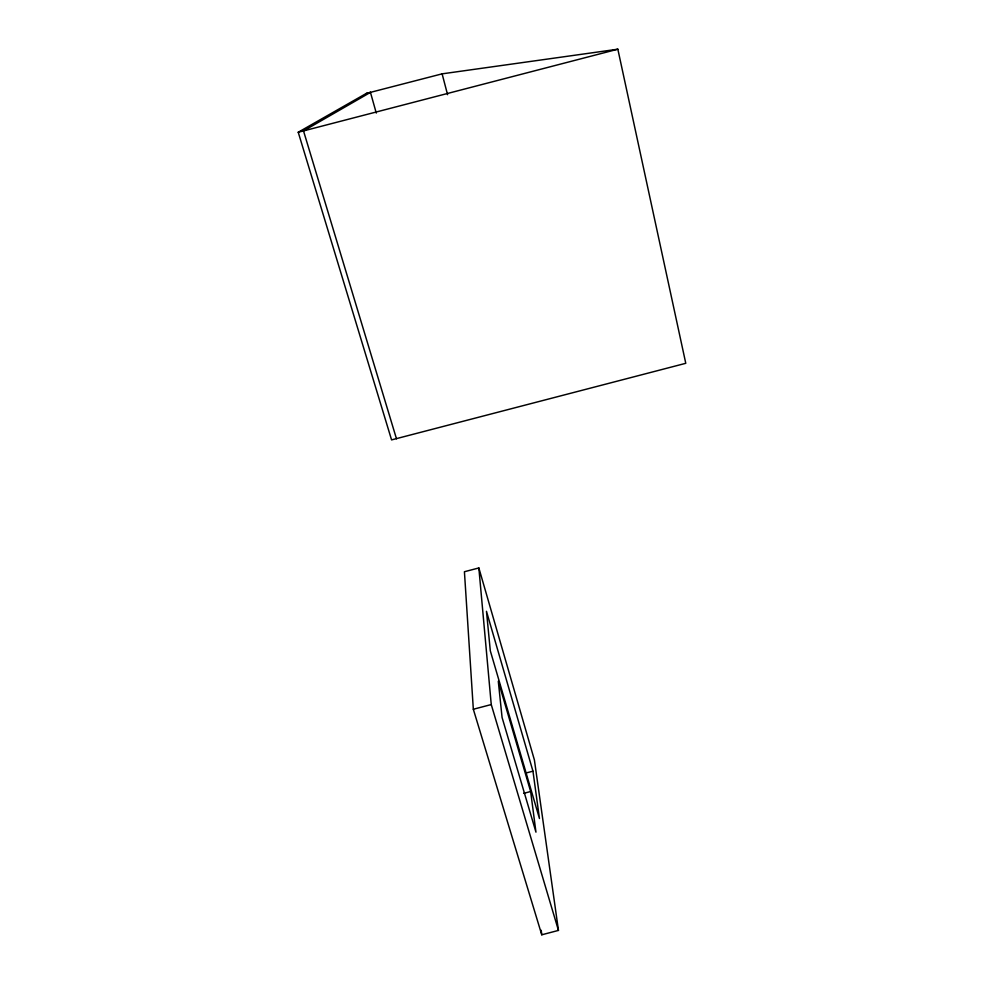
<?xml version="1.0" encoding="UTF-8"?>
<svg xmlns="http://www.w3.org/2000/svg" width="984" height="984" viewBox="0 0 984 984"><rect width="100%" height="100%" fill="white"/><g stroke="black" fill="none" stroke-linecap="round" stroke-linejoin="round"><path stroke-width="1.48" d="M376.282 113.074L370.451 92.373L303.515 130.909L298.226 132.237L391.571 439.897L685.774 363.305L617.841 49.2L442.111 73.849L366.294 93.431L298.226 132.237M473.329 709.255L491.25 704.556L478.851 567.952L464.423 571.729L473.329 709.255L541.766 934.8L558.457 930.409L534.398 759.943L478.851 567.952M525.825 773.055L532.959 771.173L486.477 611.322L490.303 650.781L539.453 818.504L532.959 771.173M523.636 793.362L530.647 791.53L498.298 681.26L502.074 717.471L535.96 832.156L530.647 791.53M617.841 49.2L303.515 130.909L396.49 438.815M366.294 93.431L370.451 92.373M491.25 704.556L558.457 930.409M442.111 73.849L447.572 94.673M541.212 930.249L541.766 934.8"/></g></svg>
